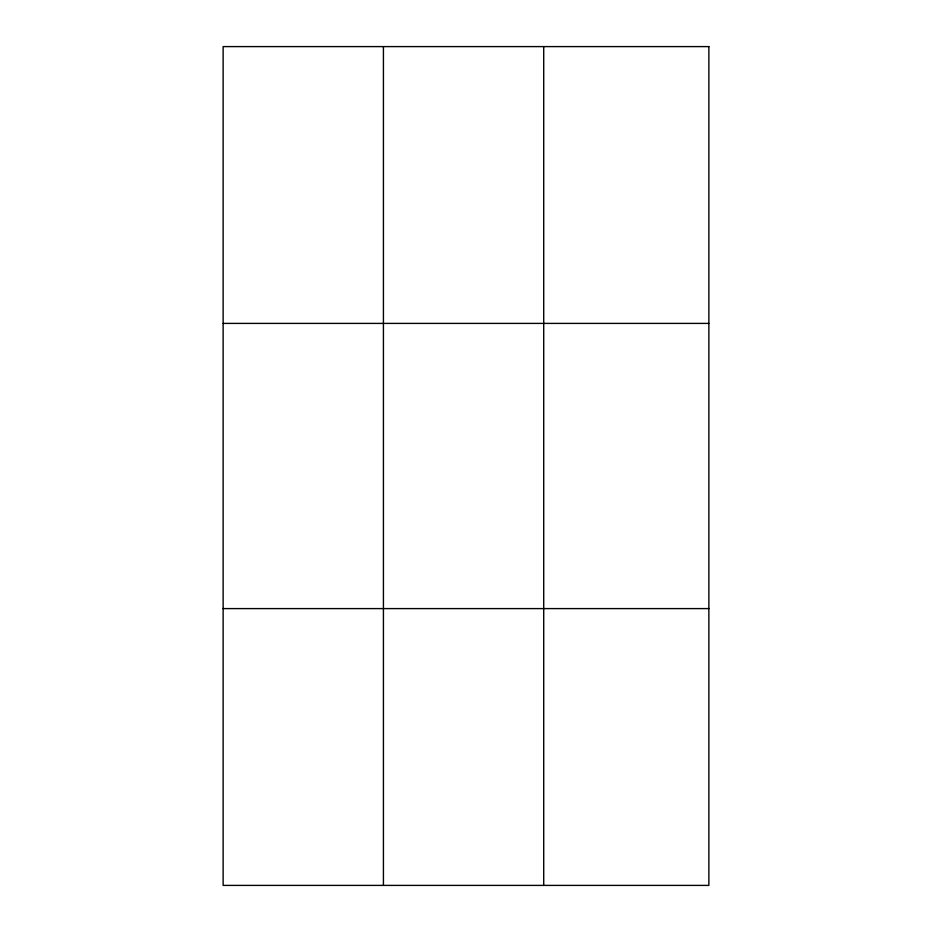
<?xml version="1.0" encoding="UTF-8"?>
<svg xmlns="http://www.w3.org/2000/svg" width="932" height="932" viewBox="0 0 932 932"><rect width="100%" height="100%" fill="white"/><g stroke="black" fill="none" stroke-linecap="round" stroke-linejoin="round"><path stroke-width="1.4" d="M383.425 885.4L383.425 46.6M543.717 885.4L543.717 46.6M223.132 323.404L708.868 323.404M223.132 608.596L708.868 608.596M708.868 46.6L708.868 885.4L223.132 885.4L223.132 46.6L708.868 46.6"/></g></svg>
